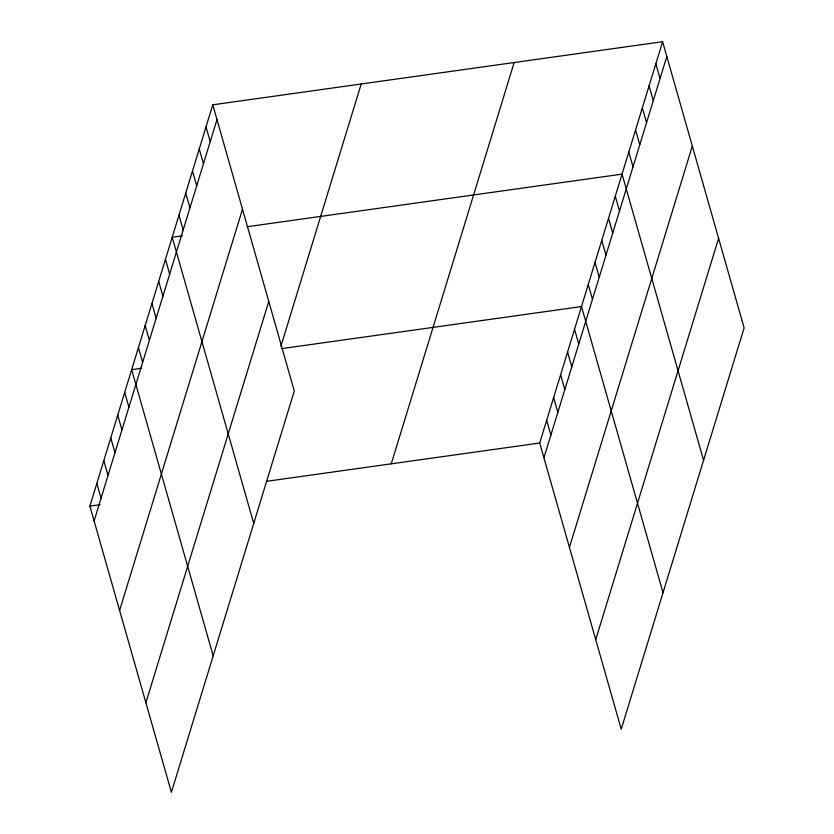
<?xml version="1.0" encoding="UTF-8"?>
<svg xmlns="http://www.w3.org/2000/svg" width="834" height="834" viewBox="0 0 834 834"><rect width="100%" height="100%" fill="white"/><g stroke="black" fill="none" stroke-linecap="round" stroke-linejoin="round"><path stroke-width="1.25" d="M212.764 104.813L294.287 391L171.397 792.3L89.884 506.113L212.764 104.813L662.603 41.7L744.116 327.887L621.236 729.187L539.713 443L662.603 41.7M94.096 520.906L216.976 119.606M119.606 610.467L242.496 209.167M145.887 702.739L268.777 301.439M280.86 346.391L361.205 83.984M391.271 463.829L514.151 62.529M543.924 457.793L666.814 56.493M569.434 547.354L692.324 146.054M595.726 639.626L718.606 238.326M182.365 235.813L172.211 237.242L253.734 523.429M247.072 226.744L622.049 174.129L703.573 460.316M141.811 368.242L131.657 369.671L213.181 655.858M281.381 348.664L581.496 306.558L663.02 592.745M89.884 506.113L100.028 504.685M266.359 481.354L539.713 443M655.837 63.77L660.048 78.563M649.081 85.839L653.293 100.643M642.326 107.909L646.538 122.713M635.56 129.989L639.782 144.782M628.805 152.059L633.016 166.852M615.284 196.198L619.506 210.992M608.528 218.268L612.74 233.072M601.773 240.338L605.984 255.141M595.007 262.418L599.229 277.211M588.251 284.488L592.463 299.281M574.532 329.294L578.744 344.088M567.568 352.042L571.78 366.835M560.604 374.779L564.816 389.572M553.64 397.516L557.852 412.309M546.677 420.253L550.888 435.056M206.008 126.883L210.22 141.686M199.253 148.952L203.465 163.756M192.487 171.033L196.699 185.826M185.732 193.102L189.943 207.895M178.976 215.172L183.188 229.965M165.455 259.311L169.667 274.115M158.7 281.381L162.911 296.185M151.934 303.461L156.156 318.254M145.179 325.531L149.39 340.324M138.423 347.601L142.635 362.394M124.693 392.407L128.916 407.211M117.73 415.155L121.952 429.948M110.766 437.892L114.988 452.685M103.802 460.629L108.024 475.432M96.848 483.376L101.06 498.169"/></g></svg>
